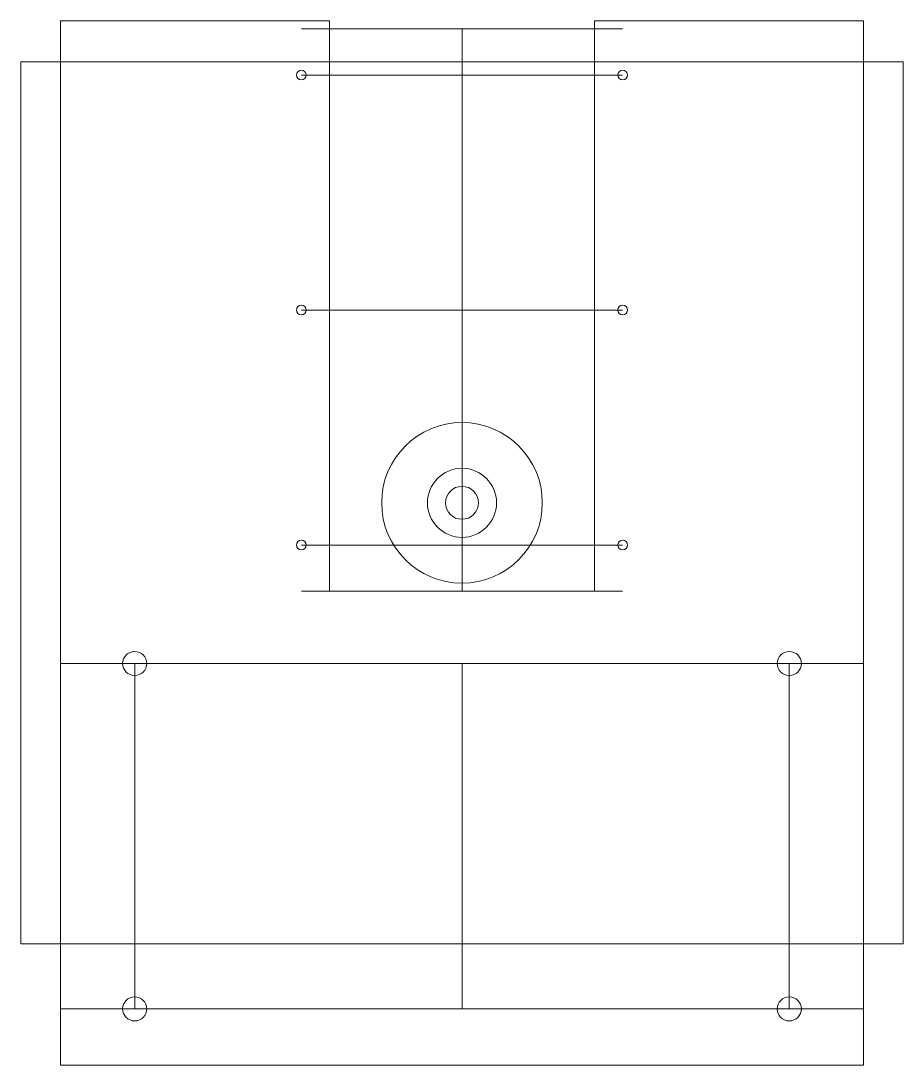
# Model space of a CAD drawing. Header units: millimetres. Extents: x -55 to 55, y -70 to 60.
import ezdxf

# ---------------------------------------------------------------- set-up
doc = ezdxf.new("R2010")
doc.units = ezdxf.units.MM
for name, color, linetype, lineweight, true_color in [('adapter', 7, 'CONTINUOUS', 0, 0x000000), ('platform_ends', 7, 'CONTINUOUS', 0, 0x000000), ('skeleton', 5, 'CONTINUOUS', 0, 0x0000ff), ('underplate', 7, 'CONTINUOUS', 0, 0x000000)]:
    doc.layers.add(name, color=color, linetype=linetype, lineweight=lineweight, true_color=true_color)

msp = doc.modelspace()

# ---------------------------------------------------------------- linework, layer by layer
at = {"layer": 'adapter'}
for radius in [10, 2.05]:
    msp.add_circle((0, 0), radius, dxfattribs=at)
at = {"layer": 'platform_ends'}
for p, q in [((-54.92, 54.92), (54.92, 54.92)), ((-54.92, -54.92), (-54.92, 54.92)), ((54.92, 54.92), (54.92, -54.92)), ((54.92, -54.92), (-54.92, -54.92))]:
    msp.add_line(p, q, dxfattribs=at)
msp.add_circle((0, 0), 4.3, dxfattribs=at)
at = {"layer": 'skeleton'}
for p, q in [((-20, 59), (20, 59)), ((-16.5, -11), (-16.5, 59)), ((0, -11), (0, 59)), ((16.5, -11), (16.5, 59)), ((-20, 53.25), (20, 53.25)), ((-20, 24), (20, 24)), ((-20, -5.25), (20, -5.25)), ((-20, -11), (20, -11)), ((-50, -20), (50, -20)), ((-40.75, -20), (-40.75, -63)), ((0, -20), (0, -63)), ((40.75, -20), (40.75, -63)), ((-50, -63), (50, -63))]:
    msp.add_line(p, q, dxfattribs=at)
at = {"layer": 'underplate'}
for p, q in [((-50, -70), (-50, 60)), ((-50, 60), (-16.5, 60)), ((-16.5, -11), (-16.5, 60)), ((16.5, 60), (16.5, -11)), ((16.5, 60), (50, 60)), ((50, 60), (50, -70)), ((16.5, -11), (-16.5, -11)), ((50, -70), (-50, -70))]:
    msp.add_line(p, q, dxfattribs=at)
for centre, radius in [((-20, 53.25), 0.6), ((20, 53.25), 0.6), ((-20, 24), 0.6), ((20, 24), 0.6), ((-20, -5.25), 0.6), ((20, -5.25), 0.6), ((-40.75, -20), 1.5), ((40.75, -20), 1.5), ((-40.75, -63), 1.5), ((40.75, -63), 1.5)]:
    msp.add_circle(centre, radius, dxfattribs=at)

doc.saveas('drawing.dxf')
